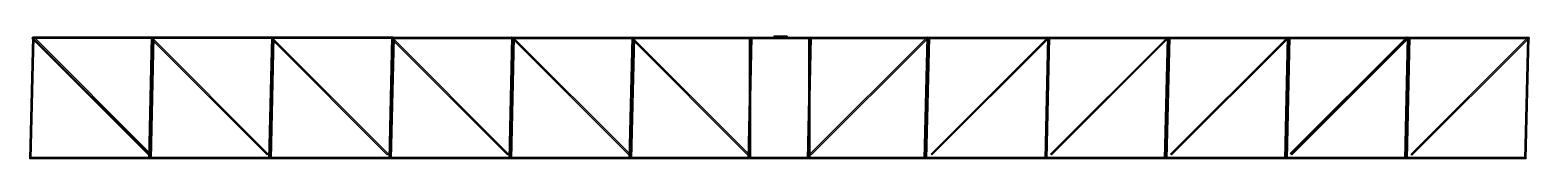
# Paper-space layout '_Right' of a CAD drawing. Header units: millimetres. Extents: x -136 to 1000, y -291 to -197.
import ezdxf

# ---------------------------------------------------------------- set-up
doc = ezdxf.new("R2010")
doc.units = ezdxf.units.MM

psp = doc.layouts.new('_Right')

# ---------------------------------------------------------------- linework, layer by layer
at = {"color": 7, "linetype": 'Continuous', "lineweight": 25}
for p, q in [((-135.7, -290.4), (-133.6, -198.4)), ((-134.7, -290.4), (-132.6, -198.4)), ((-133.6, -198.4), (-134.3, -199.1)), ((-134.3, -199.1), (-133.7, -199.8)), ((-132.6, -198.4), (-133.6, -198.4)), ((-132.6, -198.4), (-133.3, -199.1)), ((-133.3, -199.1), (-45, -287.5)), ((-132.7, -200.7), (-46, -287.5)), ((-132.6, -198.4), (-44.2, -286.8)), ((-42.6, -198.4), (-132.6, -198.4)), ((-132.6, -198.4), (-132.6, -199.4)), ((-42.6, -199.4), (-132.6, -199.4)), ((-45.7, -290.4), (-43.6, -198.4)), ((-44.7, -290.4), (-42.6, -198.4)), ((-43.6, -198.4), (-44.3, -199.1)), ((-44.3, -199.1), (44, -287.5)), ((-43.7, -290.4), (-41.6, -198.4)), ((-43.6, -198.4), (44.8, -286.8)), ((-41.6, -198.4), (-43.6, -198.4)), ((-42.6, -198.4), (-42.6, -199.4)), ((48.4, -198.4), (-41.6, -198.4)), ((-41.6, -198.4), (-41.6, -199.4)), ((48.4, -199.4), (-41.6, -199.4)), ((45.3, -290.4), (47.4, -198.4)), ((46.3, -290.4), (48.4, -198.4)), ((47, -199.4), (47.3, -199.8)), ((47.4, -198.4), (47.3, -198.4)), ((47.3, -290.4), (49.4, -198.4)), ((49.4, -198.4), (47.4, -198.4)), ((48.4, -198.4), (48.4, -199.4)), ((49.3, -200.4), (135.8, -286.8)), ((49.3, -201.7), (135, -287.5)), ((139.4, -198.4), (49.4, -198.4)), ((49.4, -198.4), (49.4, -199.4)), ((139.4, -199.4), (49.4, -199.4)), ((136.3, -290.4), (138.4, -198.4)), ((137.3, -290.4), (139.4, -198.4)), ((138.4, -198.4), (137.7, -199.1)), ((137.7, -199.1), (226, -287.5)), ((138.3, -290.4), (140.4, -198.5)), ((138.4, -198.4), (226.8, -286.8)), ((140.4, -198.5), (138.4, -198.4)), ((139.4, -198.4), (139.4, -199.4)), ((140.4, -198.5), (140.4, -199.5)), ((230.4, -198.5), (140.4, -198.5)), ((230.4, -199.5), (140.4, -199.5)), ((227.3, -290.4), (229.4, -198.4)), ((228.3, -290.4), (230.4, -198.5)), ((229.3, -290.5), (231.4, -198.5)), ((231.4, -198.5), (229.4, -198.4)), ((230.4, -198.5), (230.4, -199.5)), ((231.4, -199.5), (231.3, -199.5)), ((231.3, -200.9), (318.4, -287.9)), ((321.4, -198.5), (231.4, -198.5)), ((231.4, -198.5), (231.4, -199.5)), ((321.4, -199.5), (231.4, -199.5)), ((231.4, -199.5), (318.4, -286.5)), ((318.3, -290.4), (320.4, -198.5)), ((319.3, -290.5), (321.4, -198.5)), ((320.4, -198.5), (319.7, -199.2)), ((319.7, -199.2), (408, -287.6)), ((320.3, -290.5), (322.4, -198.5)), ((320.4, -198.5), (408.8, -286.9)), ((322.4, -198.5), (320.4, -198.5)), ((321.4, -198.5), (321.4, -199.5)), ((322.4, -198.5), (322.4, -199.5)), ((412.4, -198.5), (322.4, -198.5)), ((412.4, -199.5), (322.4, -199.5)), ((408.3, -290.4), (410.4, -198.5)), ((409.3, -290.5), (409.3, -198.5)), ((410.3, -198.5), (409.3, -198.5)), ((409.3, -290.5), (411.4, -198.5)), ((410.3, -290.5), (410.3, -198.5)), ((545.4, -198.5), (410.4, -198.5)), ((410.4, -198.5), (410.4, -199.5)), ((411.4, -198.5), (410.4, -198.5)), ((545.4, -199.5), (410.4, -199.5)), ((412.4, -198.5), (412.4, -199.5)), ((437.9, -197.5), (427.9, -197.5)), ((427.9, -197.5), (427.9, -198.5)), ((437.9, -197.5), (437.9, -198.5)), ((453.3, -290.4), (455.4, -198.5)), ((454.3, -290.5), (454.3, -198.5)), ((455.3, -198.5), (454.3, -198.5)), ((454.3, -290.5), (456.4, -198.5)), ((455.3, -290.5), (455.3, -198.5)), ((543.9, -198.4), (455.4, -286.7)), ((455.4, -198.5), (455.4, -199.5)), ((456.4, -198.5), (455.4, -198.5)), ((544.6, -199.1), (456.1, -287.4)), ((541.8, -290.4), (543.9, -198.4)), ((542.8, -290.4), (544.9, -198.5)), ((543.8, -290.5), (545.9, -198.5)), ((544.6, -199.1), (543.9, -198.4)), ((545.9, -198.5), (543.9, -198.4)), ((545.4, -198.5), (545.4, -199.5)), ((635.9, -198.5), (545.9, -198.5)), ((545.9, -198.5), (545.9, -199.5)), ((635.9, -199.5), (545.9, -199.5)), ((634.3, -199.5), (546.9, -286.8)), ((635.3, -199.9), (547.6, -287.5)), ((633.3, -290.4), (635.4, -198.5)), ((633.8, -290.5), (635.9, -198.5)), ((634.3, -290.5), (636.4, -198.5)), ((634.8, -290.5), (636.9, -198.5)), ((635.4, -198.5), (635.4, -198.5)), ((636.9, -198.5), (635.4, -198.5)), ((635.9, -198.5), (635.9, -199.5)), ((726.9, -198.5), (636.9, -198.5)), ((636.9, -198.5), (636.9, -199.5)), ((726.9, -199.5), (636.9, -199.5)), ((725.9, -198.5), (637.4, -286.8)), ((726.6, -199.2), (638.1, -287.5)), ((723.8, -290.5), (725.9, -198.5)), ((724.8, -290.5), (726.9, -198.5)), ((725.8, -290.5), (727.9, -198.5)), ((726.6, -199.2), (725.9, -198.5)), ((727.9, -198.5), (725.9, -198.5)), ((726.9, -198.5), (726.9, -199.5)), ((727.9, -198.5), (727.9, -199.5)), ((817.9, -198.5), (727.9, -198.5)), ((817.9, -199.5), (727.9, -199.5)), ((815.8, -199.5), (728.4, -286.8)), ((816.8, -199.9), (729.1, -287.5)), ((814.8, -290.5), (816.9, -198.5)), ((815.8, -290.5), (817.9, -198.5)), ((816.9, -198.5), (816.8, -198.5)), ((816.8, -290.5), (818.9, -198.5)), ((818.9, -198.5), (816.9, -198.5)), ((817.9, -198.5), (817.9, -199.5)), ((908.9, -198.5), (818.9, -198.5)), ((818.9, -198.5), (818.9, -199.5)), ((908.9, -199.5), (818.9, -199.5)), ((906.1, -199.5), (819, -286.5)), ((907.9, -198.5), (819.4, -286.8)), ((908.6, -199.2), (820.1, -287.5)), ((905.8, -290.5), (907.9, -198.5)), ((906.8, -290.5), (908.9, -198.5)), ((907.5, -198.2), (907.1, -198.5)), ((907.9, -198.5), (907.5, -198.2)), ((907.8, -290.5), (909.9, -198.6)), ((908.6, -199.2), (907.9, -198.5)), ((908.9, -198.5), (907.9, -198.5)), ((909.9, -198.6), (908.9, -198.5)), ((908.9, -198.5), (908.9, -199.5)), ((999.9, -198.6), (909.9, -198.6)), ((909.9, -198.6), (909.9, -199.6)), ((999.9, -199.6), (909.9, -199.6)), ((998.9, -198.5), (910.5, -286.9)), ((999.6, -199.3), (911.2, -287.6)), ((996.8, -290.5), (998.9, -198.5)), ((997.8, -290.5), (999.9, -198.6)), ((999.6, -199.3), (998.9, -198.5)), ((999.9, -198.6), (998.9, -198.5)), ((999.9, -198.6), (999.9, -199.6)), ((-134.7, -290.4), (-135.7, -290.4)), ((-44.7, -289.4), (-134.7, -289.4)), ((-134.7, -289.4), (-134.7, -290.4)), ((-44.7, -290.4), (-134.7, -290.4)), ((-45.6, -287.1), (-46, -287.5)), ((-43.7, -290.4), (-45.7, -290.4)), ((-44.2, -286.8), (-45, -287.5)), ((-44.7, -289.4), (-44.7, -290.4)), ((136.3, -289.4), (-43.7, -289.4)), ((-43.7, -289.4), (-43.7, -290.4)), ((136.3, -290.4), (-43.7, -290.4)), ((44.8, -286.8), (44, -287.5)), ((47.3, -290.4), (45.3, -290.4)), ((46.3, -289.4), (46.3, -290.4)), ((135.8, -286.8), (135, -287.5)), ((136.3, -289.4), (136.3, -290.4)), ((138.3, -290.4), (136.3, -290.4)), ((138.3, -289.4), (138.3, -290.4)), ((228.3, -289.4), (138.3, -289.4)), ((228.3, -290.4), (138.3, -290.4)), ((226.8, -286.8), (226, -287.5)), ((229.3, -290.5), (227.3, -290.4)), ((228.3, -289.4), (228.3, -290.4)), ((544.3, -289.5), (229.3, -289.5)), ((229.3, -289.5), (229.3, -290.5)), ((544.3, -290.5), (229.3, -290.5)), ((320.3, -290.5), (318.3, -290.4)), ((319.3, -289.5), (319.3, -290.5)), ((408.8, -286.9), (408, -287.6)), ((409.3, -290.5), (408.3, -290.4)), ((454.3, -290.5), (453.3, -290.4)), ((456.1, -287.4), (455.4, -286.7)), ((543.8, -290.5), (541.8, -290.4)), ((723.8, -289.5), (543.8, -289.5)), ((543.8, -289.5), (543.8, -290.5)), ((723.8, -290.5), (543.8, -290.5)), ((544.3, -289.5), (544.3, -290.5)), ((547.6, -287.5), (546.9, -286.8)), ((634.8, -290.5), (633.3, -290.4)), ((633.8, -289.5), (633.8, -290.5)), ((638.1, -287.5), (637.4, -286.8)), ((723.8, -289.5), (723.8, -290.5)), ((725.8, -290.5), (723.8, -290.5)), ((815.8, -289.5), (725.8, -289.5)), ((725.8, -289.5), (725.8, -290.5)), ((815.8, -290.5), (725.8, -290.5)), ((729.1, -287.5), (728.4, -286.8)), ((816.8, -290.5), (814.8, -290.5)), ((815.8, -289.5), (815.8, -290.5)), ((996.8, -289.5), (816.8, -289.5)), ((816.8, -289.5), (816.8, -290.5)), ((996.8, -290.5), (816.8, -290.5)), ((820.1, -287.5), (819, -286.5)), ((906.8, -290.5), (905.8, -290.5)), ((906.8, -289.5), (906.8, -290.5)), ((907.8, -290.5), (906.8, -290.5)), ((911.2, -287.6), (910.5, -286.9)), ((996.8, -289.5), (996.8, -290.5)), ((997.8, -290.5), (996.8, -290.5))]:
    psp.add_line(p, q, dxfattribs=at)

doc.saveas('drawing.dxf')
